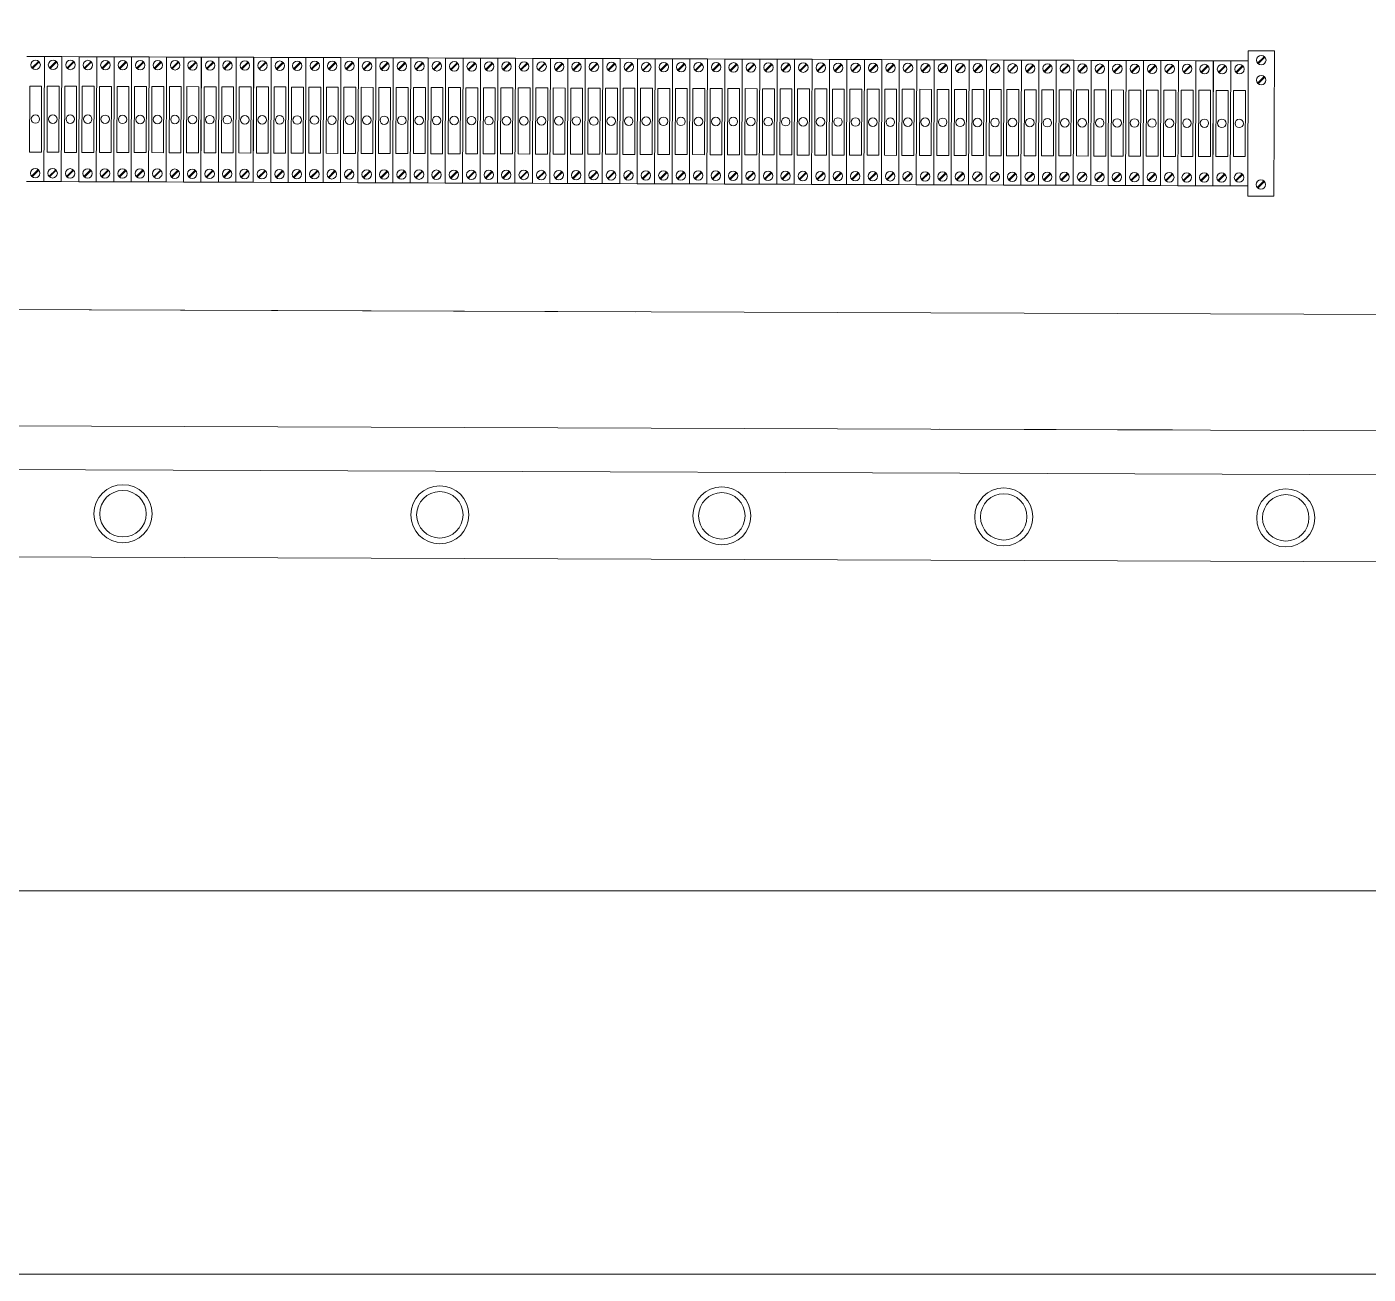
# Model space of a CAD drawing. Header units: millimetres. Extents: x 32721 to 103787, y 57624 to 127312.
# Drawn here: x 33355.2 to 33588.4, y 64730.5 to 64947.4 of the extents above; entities that cross this region are included whole.
import ezdxf

# ---------------------------------------------------------------- set-up
doc = ezdxf.new("R2010")
doc.units = ezdxf.units.MM
doc.header["$LTSCALE"] = 10
doc.linetypes.add('DASHED', pattern=[0.75, 0.5, -0.25])
for name, color, linetype, lineweight in [('1轮廓实线层', 7, 'Continuous', 18), ('2细线层', 4, 'Continuous', 18), ('图框层', 7, 'Continuous', 18)]:
    doc.layers.add(name, color=color, linetype=linetype, lineweight=lineweight)

msp = doc.modelspace()

# ---------------------------------------------------------------- linework, layer by layer
at = {"layer": '1轮廓实线层', "lineweight": 13}
for p, q in [((33567.46, 64917.98), (33567.55, 64943.25)), ((33567.55, 64943.25), (33572.1, 64943.24)), ((33572.1, 64943.24), (33572.01, 64917.97)), ((33355.19, 64942.25), (33358.23, 64942.24)), ((33356.07, 64940.28), (33357.24, 64941.43)), ((33356.17, 64940.17), (33357.34, 64941.33)), ((33358.23, 64942.24), (33358.15, 64920.51)), ((33358.15, 64920.51), (33358.23, 64942.24)), ((33358.23, 64942.24), (33361.26, 64942.23)), ((33359.11, 64940.26), (33360.27, 64941.42)), ((33359.21, 64940.16), (33360.37, 64941.32)), ((33361.26, 64942.23), (33361.18, 64920.5)), ((33361.18, 64920.5), (33361.26, 64942.23)), ((33361.26, 64942.23), (33364.29, 64942.22)), ((33362.14, 64940.25), (33363.3, 64941.41)), ((33362.24, 64940.15), (33363.41, 64941.31)), ((33364.29, 64942.22), (33364.21, 64920.48)), ((33364.22, 64920.48), (33364.29, 64942.22)), ((33364.29, 64942.22), (33367.33, 64942.21)), ((33365.17, 64940.24), (33366.34, 64941.4)), ((33365.27, 64940.14), (33366.44, 64941.3)), ((33367.33, 64942.21), (33367.25, 64920.47)), ((33367.25, 64920.47), (33367.33, 64942.21)), ((33367.33, 64942.21), (33370.36, 64942.2)), ((33368.2, 64940.23), (33369.37, 64941.39)), ((33368.31, 64940.13), (33369.47, 64941.29)), ((33370.36, 64942.2), (33370.28, 64920.46)), ((33370.28, 64920.46), (33370.36, 64942.2)), ((33370.36, 64942.2), (33373.39, 64942.18)), ((33371.24, 64940.22), (33372.4, 64941.38)), ((33371.34, 64940.12), (33372.5, 64941.28)), ((33373.39, 64942.18), (33373.31, 64920.45)), ((33373.31, 64920.45), (33373.39, 64942.18)), ((33373.39, 64942.18), (33376.43, 64942.17)), ((33374.27, 64940.21), (33375.44, 64941.37)), ((33374.37, 64940.11), (33375.54, 64941.26)), ((33376.43, 64942.17), (33376.35, 64920.44)), ((33376.35, 64920.44), (33376.43, 64942.17)), ((33376.43, 64942.17), (33379.46, 64942.16)), ((33377.3, 64940.2), (33378.47, 64941.36)), ((33377.41, 64940.1), (33378.57, 64941.25)), ((33379.46, 64942.16), (33379.38, 64920.43)), ((33379.38, 64920.43), (33379.46, 64942.16)), ((33379.46, 64942.16), (33382.49, 64942.15)), ((33380.34, 64940.19), (33381.5, 64941.34)), ((33380.44, 64940.09), (33381.6, 64941.24)), ((33382.49, 64942.15), (33382.41, 64920.42)), ((33382.41, 64920.42), (33382.49, 64942.15)), ((33382.49, 64942.15), (33385.52, 64942.14)), ((33383.37, 64940.18), (33384.54, 64941.33)), ((33383.47, 64940.07), (33384.64, 64941.23)), ((33385.52, 64942.14), (33385.45, 64920.41)), ((33385.45, 64920.41), (33385.53, 64942.14)), ((33385.53, 64942.14), (33388.56, 64942.13)), ((33386.4, 64940.17), (33387.57, 64941.32)), ((33386.5, 64940.06), (33387.67, 64941.22)), ((33388.56, 64942.13), (33388.48, 64920.4)), ((33388.48, 64920.4), (33388.56, 64942.13)), ((33388.56, 64942.13), (33391.59, 64942.12)), ((33389.44, 64940.15), (33390.6, 64941.31)), ((33389.54, 64940.05), (33390.7, 64941.21)), ((33391.59, 64942.12), (33391.51, 64920.39)), ((33391.51, 64920.39), (33391.59, 64942.12)), ((33391.59, 64942.12), (33394.62, 64942.11)), ((33392.47, 64940.14), (33393.64, 64941.3)), ((33392.57, 64940.04), (33393.74, 64941.2)), ((33394.62, 64942.11), (33394.55, 64920.38)), ((33394.55, 64920.38), (33394.63, 64942.11)), ((33394.63, 64942.11), (33397.66, 64942.1)), ((33395.5, 64940.13), (33396.67, 64941.29)), ((33395.6, 64940.03), (33396.77, 64941.19)), ((33397.66, 64942.1), (33397.58, 64920.36)), ((33397.58, 64920.36), (33397.66, 64942.1)), ((33397.66, 64942.1), (33400.69, 64942.09)), ((33398.54, 64940.12), (33399.7, 64941.28)), ((33398.64, 64940.02), (33399.8, 64941.18)), ((33400.69, 64942.09), (33400.61, 64920.35)), ((33400.61, 64920.35), (33400.69, 64942.09)), ((33400.69, 64942.09), (33403.72, 64942.07)), ((33401.57, 64940.11), (33402.73, 64941.27)), ((33401.67, 64940.01), (33402.84, 64941.17)), ((33403.72, 64942.07), (33403.65, 64920.34)), ((33403.65, 64920.34), (33403.72, 64942.07)), ((33403.72, 64942.07), (33406.76, 64942.06)), ((33404.6, 64940.1), (33405.77, 64941.26)), ((33404.7, 64940), (33405.87, 64941.16)), ((33406.76, 64942.06), (33406.68, 64920.33)), ((33406.68, 64920.33), (33406.76, 64942.06)), ((33406.76, 64942.06), (33409.79, 64942.05)), ((33407.64, 64940.09), (33408.8, 64941.25)), ((33407.74, 64939.99), (33408.9, 64941.14)), ((33409.79, 64942.05), (33409.71, 64920.32)), ((33409.71, 64920.32), (33409.79, 64942.05)), ((33409.79, 64942.05), (33412.82, 64942.04)), ((33410.67, 64940.08), (33411.83, 64941.24)), ((33410.77, 64939.98), (33411.94, 64941.13)), ((33412.82, 64942.04), (33412.74, 64920.31)), ((33412.75, 64920.31), (33412.82, 64942.04)), ((33412.82, 64942.04), (33415.86, 64942.03)), ((33413.7, 64940.07), (33414.87, 64941.22)), ((33413.8, 64939.96), (33414.97, 64941.12)), ((33415.86, 64942.03), (33415.78, 64920.3)), ((33415.78, 64920.3), (33415.86, 64942.03)), ((33415.86, 64942.03), (33418.89, 64942.02)), ((33416.73, 64940.06), (33417.9, 64941.21)), ((33416.84, 64939.95), (33418, 64941.11)), ((33418.89, 64942.02), (33418.81, 64920.29)), ((33418.81, 64920.29), (33418.89, 64942.02)), ((33418.81, 64920.29), (33418.89, 64942.02)), ((33418.89, 64942.02), (33421.92, 64942.01)), ((33419.77, 64940.05), (33420.93, 64941.2)), ((33419.87, 64939.94), (33421.04, 64941.1)), ((33421.92, 64942.01), (33421.84, 64920.28)), ((33421.85, 64920.28), (33421.92, 64942.01)), ((33421.92, 64942.01), (33424.96, 64942)), ((33422.8, 64940.03), (33423.97, 64941.19)), ((33422.9, 64939.93), (33424.07, 64941.09)), ((33424.96, 64942), (33424.88, 64920.27)), ((33424.88, 64920.27), (33424.96, 64942)), ((33424.96, 64942), (33427.99, 64941.99)), ((33425.83, 64940.02), (33427, 64941.18)), ((33425.94, 64939.92), (33427.1, 64941.08)), ((33427.99, 64941.99), (33427.91, 64920.25)), ((33427.91, 64920.25), (33427.99, 64941.99)), ((33427.99, 64941.99), (33431.02, 64941.98)), ((33428.87, 64940.01), (33430.03, 64941.17)), ((33428.97, 64939.91), (33430.13, 64941.07)), ((33431.02, 64941.98), (33430.94, 64920.24)), ((33430.94, 64920.24), (33431.02, 64941.98)), ((33431.02, 64941.98), (33434.06, 64941.97)), ((33431.9, 64940), (33433.07, 64941.16)), ((33432, 64939.9), (33433.17, 64941.06)), ((33434.06, 64941.97), (33433.98, 64920.23)), ((33433.98, 64920.23), (33434.06, 64941.97)), ((33434.06, 64941.97), (33437.09, 64941.95)), ((33434.93, 64939.99), (33436.1, 64941.15)), ((33435.04, 64939.89), (33436.2, 64941.05)), ((33437.09, 64941.95), (33437.01, 64920.22)), ((33437.01, 64920.22), (33437.09, 64941.95)), ((33437.09, 64941.95), (33440.12, 64941.94)), ((33437.97, 64939.98), (33439.13, 64941.14)), ((33438.07, 64939.88), (33439.23, 64941.03)), ((33440.12, 64941.94), (33440.04, 64920.21)), ((33440.04, 64920.21), (33440.12, 64941.94)), ((33440.12, 64941.94), (33443.16, 64941.93)), ((33441, 64939.97), (33442.17, 64941.13)), ((33441.1, 64939.87), (33442.27, 64941.02)), ((33443.16, 64941.93), (33443.08, 64920.2)), ((33443.18, 64941.93), (33446.22, 64941.92)), ((33444.06, 64939.96), (33445.23, 64941.11)), ((33444.16, 64939.86), (33445.33, 64941.01)), ((33446.22, 64941.92), (33446.14, 64920.19)), ((33446.14, 64920.19), (33446.22, 64941.92)), ((33446.22, 64941.92), (33449.25, 64941.91)), ((33447.09, 64939.95), (33448.26, 64941.1)), ((33447.19, 64939.84), (33448.36, 64941)), ((33449.25, 64941.91), (33449.17, 64920.18)), ((33449.17, 64920.18), (33449.25, 64941.91)), ((33449.25, 64941.91), (33452.28, 64941.9)), ((33450.13, 64939.94), (33451.29, 64941.09)), ((33450.23, 64939.83), (33451.39, 64940.99)), ((33452.28, 64941.9), (33452.2, 64920.17)), ((33452.2, 64920.17), (33452.28, 64941.9)), ((33452.28, 64941.9), (33455.31, 64941.89)), ((33453.16, 64939.92), (33454.33, 64941.08)), ((33453.26, 64939.82), (33454.43, 64940.98)), ((33455.31, 64941.89), (33455.24, 64920.16)), ((33455.24, 64920.16), (33455.32, 64941.89)), ((33455.32, 64941.89), (33458.35, 64941.88)), ((33456.19, 64939.91), (33457.36, 64941.07)), ((33456.29, 64939.81), (33457.46, 64940.97)), ((33458.35, 64941.88), (33458.27, 64920.15)), ((33458.27, 64920.15), (33458.35, 64941.88)), ((33458.35, 64941.88), (33461.38, 64941.87)), ((33459.23, 64939.9), (33460.39, 64941.06)), ((33459.33, 64939.8), (33460.49, 64940.96)), ((33461.38, 64941.87), (33461.3, 64920.13)), ((33461.3, 64920.13), (33461.38, 64941.87)), ((33461.38, 64941.87), (33464.41, 64941.86)), ((33462.26, 64939.89), (33463.42, 64941.05)), ((33462.36, 64939.79), (33463.53, 64940.95)), ((33464.41, 64941.86), (33464.34, 64920.12)), ((33464.34, 64920.12), (33464.41, 64941.86)), ((33464.41, 64941.86), (33467.45, 64941.84)), ((33465.29, 64939.88), (33466.46, 64941.04)), ((33465.39, 64939.78), (33466.56, 64940.94)), ((33467.45, 64941.84), (33467.37, 64920.11)), ((33467.37, 64920.11), (33467.45, 64941.84)), ((33467.45, 64941.84), (33470.48, 64941.83)), ((33468.33, 64939.87), (33469.49, 64941.03)), ((33468.43, 64939.77), (33469.59, 64940.93)), ((33470.48, 64941.83), (33470.4, 64920.1)), ((33470.4, 64920.1), (33470.48, 64941.83)), ((33470.48, 64941.83), (33473.51, 64941.82)), ((33471.36, 64939.86), (33472.52, 64941.02)), ((33471.46, 64939.76), (33472.63, 64940.91)), ((33473.51, 64941.82), (33473.43, 64920.09)), ((33473.44, 64920.09), (33473.51, 64941.82)), ((33473.51, 64941.82), (33476.55, 64941.81)), ((33474.39, 64939.85), (33475.56, 64941.01)), ((33474.49, 64939.75), (33475.66, 64940.9)), ((33476.55, 64941.81), (33476.47, 64920.08)), ((33476.47, 64920.08), (33476.55, 64941.81)), ((33476.55, 64941.81), (33479.58, 64941.8)), ((33477.42, 64939.84), (33478.59, 64940.99)), ((33477.53, 64939.73), (33478.69, 64940.89)), ((33479.58, 64941.8), (33479.5, 64920.07)), ((33479.5, 64920.07), (33479.58, 64941.8)), ((33479.58, 64941.8), (33482.61, 64941.79)), ((33480.46, 64939.83), (33481.62, 64940.98)), ((33480.56, 64939.72), (33481.73, 64940.88)), ((33482.61, 64941.79), (33482.53, 64920.06)), ((33482.53, 64920.06), (33482.61, 64941.79)), ((33482.61, 64941.79), (33485.65, 64941.78)), ((33483.49, 64939.82), (33484.66, 64940.97)), ((33483.59, 64939.71), (33484.76, 64940.87)), ((33485.65, 64941.78), (33485.57, 64920.05)), ((33485.57, 64920.05), (33485.65, 64941.78)), ((33485.65, 64941.78), (33488.68, 64941.77)), ((33486.52, 64939.8), (33487.69, 64940.96)), ((33486.63, 64939.7), (33487.79, 64940.86)), ((33488.68, 64941.77), (33488.6, 64920.04)), ((33488.6, 64920.04), (33488.68, 64941.77)), ((33488.68, 64941.77), (33491.71, 64941.76)), ((33489.56, 64939.79), (33490.72, 64940.95)), ((33489.66, 64939.69), (33490.82, 64940.85)), ((33491.71, 64941.76), (33491.63, 64920.02)), ((33491.63, 64920.02), (33491.71, 64941.76)), ((33491.71, 64941.76), (33494.75, 64941.75)), ((33492.59, 64939.78), (33493.76, 64940.94)), ((33492.69, 64939.68), (33493.86, 64940.84)), ((33494.75, 64941.75), (33494.67, 64920.01)), ((33494.67, 64920.01), (33494.75, 64941.75)), ((33494.75, 64941.75), (33497.78, 64941.74)), ((33495.62, 64939.77), (33496.79, 64940.93)), ((33495.73, 64939.67), (33496.89, 64940.83)), ((33497.78, 64941.74), (33497.7, 64920)), ((33497.7, 64920), (33497.78, 64941.74)), ((33497.78, 64941.74), (33500.81, 64941.72)), ((33498.66, 64939.76), (33499.82, 64940.92)), ((33498.76, 64939.66), (33499.92, 64940.82)), ((33500.81, 64941.72), (33500.73, 64919.99)), ((33500.73, 64919.99), (33500.81, 64941.72)), ((33500.81, 64941.72), (33503.84, 64941.71)), ((33501.69, 64939.75), (33502.86, 64940.91)), ((33501.79, 64939.65), (33502.96, 64940.8)), ((33503.84, 64941.71), (33503.77, 64919.98)), ((33503.77, 64919.98), (33503.85, 64941.71)), ((33503.85, 64941.71), (33506.88, 64941.7)), ((33504.72, 64939.74), (33505.89, 64940.9)), ((33504.82, 64939.64), (33505.99, 64940.79)), ((33506.88, 64941.7), (33506.8, 64919.97)), ((33506.8, 64919.97), (33506.88, 64941.7)), ((33506.8, 64919.97), (33506.88, 64941.7)), ((33506.88, 64941.7), (33509.91, 64941.69)), ((33507.76, 64939.73), (33508.92, 64940.88)), ((33507.86, 64939.63), (33509.02, 64940.78)), ((33509.91, 64941.69), (33509.83, 64919.96)), ((33509.83, 64919.96), (33509.91, 64941.69)), ((33509.91, 64941.69), (33512.94, 64941.68)), ((33510.79, 64939.72), (33511.96, 64940.87)), ((33510.89, 64939.61), (33512.06, 64940.77)), ((33512.94, 64941.68), (33512.87, 64919.95)), ((33512.87, 64919.95), (33512.95, 64941.68)), ((33512.95, 64941.68), (33515.98, 64941.67)), ((33513.82, 64939.71), (33514.99, 64940.86)), ((33513.92, 64939.6), (33515.09, 64940.76)), ((33515.98, 64941.67), (33515.9, 64919.94)), ((33515.9, 64919.94), (33515.98, 64941.67)), ((33515.98, 64941.67), (33519.01, 64941.66)), ((33516.86, 64939.69), (33518.02, 64940.85)), ((33516.96, 64939.59), (33518.12, 64940.75)), ((33519.01, 64941.66), (33518.93, 64919.93)), ((33518.93, 64919.93), (33519.01, 64941.66)), ((33519.01, 64941.66), (33522.04, 64941.65)), ((33519.89, 64939.68), (33521.05, 64940.84)), ((33519.99, 64939.58), (33521.16, 64940.74)), ((33522.04, 64941.65), (33521.97, 64919.92)), ((33521.97, 64919.92), (33522.04, 64941.65)), ((33522.04, 64941.65), (33525.08, 64941.64)), ((33522.92, 64939.67), (33524.09, 64940.83)), ((33523.02, 64939.57), (33524.19, 64940.73)), ((33525.08, 64941.64), (33525, 64919.9)), ((33525, 64919.9), (33525.08, 64941.64)), ((33525.08, 64941.64), (33528.11, 64941.63)), ((33525.96, 64939.66), (33527.12, 64940.82)), ((33526.06, 64939.56), (33527.22, 64940.72)), ((33528.11, 64941.63), (33528.03, 64919.89)), ((33528.03, 64919.89), (33528.11, 64941.63)), ((33528.11, 64941.63), (33531.14, 64941.61)), ((33528.99, 64939.65), (33530.15, 64940.81)), ((33529.09, 64939.55), (33530.26, 64940.71)), ((33531.14, 64941.61), (33531.06, 64919.88)), ((33531.07, 64919.88), (33531.14, 64941.61)), ((33531.14, 64941.61), (33534.18, 64941.6)), ((33532.02, 64939.64), (33533.19, 64940.8)), ((33532.12, 64939.54), (33533.29, 64940.7)), ((33534.18, 64941.6), (33534.1, 64919.87)), ((33534.1, 64919.87), (33534.18, 64941.6)), ((33534.18, 64941.6), (33537.21, 64941.59)), ((33535.05, 64939.63), (33536.22, 64940.79)), ((33535.16, 64939.53), (33536.32, 64940.68)), ((33537.21, 64941.59), (33537.13, 64919.86)), ((33537.13, 64919.86), (33537.21, 64941.59)), ((33537.21, 64941.59), (33540.24, 64941.58)), ((33538.09, 64939.62), (33539.25, 64940.78)), ((33538.19, 64939.52), (33539.36, 64940.67)), ((33540.24, 64941.58), (33540.16, 64919.85)), ((33540.17, 64919.85), (33540.24, 64941.58)), ((33540.24, 64941.58), (33543.28, 64941.57)), ((33541.12, 64939.61), (33542.29, 64940.76)), ((33541.22, 64939.5), (33542.39, 64940.66)), ((33543.28, 64941.57), (33543.2, 64919.84)), ((33543.2, 64919.84), (33543.28, 64941.57)), ((33543.28, 64941.57), (33546.31, 64941.56)), ((33544.15, 64939.6), (33545.32, 64940.75)), ((33544.26, 64939.49), (33545.42, 64940.65)), ((33546.31, 64941.56), (33546.23, 64919.83)), ((33546.23, 64919.83), (33546.31, 64941.56)), ((33546.31, 64941.56), (33549.34, 64941.55)), ((33547.19, 64939.59), (33548.35, 64940.74)), ((33547.29, 64939.48), (33548.45, 64940.64)), ((33549.34, 64941.55), (33549.26, 64919.82)), ((33549.26, 64919.82), (33549.34, 64941.55)), ((33549.34, 64941.55), (33552.38, 64941.54)), ((33550.22, 64939.57), (33551.39, 64940.73)), ((33550.32, 64939.47), (33551.49, 64940.63)), ((33552.38, 64941.54), (33552.3, 64919.81)), ((33552.3, 64919.81), (33552.38, 64941.54)), ((33552.38, 64941.54), (33555.41, 64941.53)), ((33553.25, 64939.56), (33554.42, 64940.72)), ((33553.36, 64939.46), (33554.52, 64940.62)), ((33555.41, 64941.53), (33555.33, 64919.79)), ((33555.33, 64919.79), (33555.41, 64941.53)), ((33555.41, 64941.53), (33558.44, 64941.52)), ((33556.29, 64939.55), (33557.45, 64940.71)), ((33556.39, 64939.45), (33557.55, 64940.61)), ((33558.44, 64941.52), (33558.36, 64919.78)), ((33558.36, 64919.78), (33558.44, 64941.52)), ((33558.44, 64941.52), (33561.47, 64941.51)), ((33559.32, 64939.54), (33560.49, 64940.7)), ((33559.42, 64939.44), (33560.59, 64940.6)), ((33561.47, 64941.51), (33561.4, 64919.77)), ((33561.4, 64919.77), (33561.48, 64941.51)), ((33561.48, 64941.51), (33564.51, 64941.49)), ((33562.35, 64939.53), (33563.52, 64940.69)), ((33562.45, 64939.43), (33563.62, 64940.59)), ((33564.51, 64941.49), (33564.43, 64919.76)), ((33564.43, 64919.76), (33564.51, 64941.49)), ((33564.51, 64941.49), (33567.54, 64941.48)), ((33565.39, 64939.52), (33566.55, 64940.68)), ((33565.49, 64939.42), (33566.65, 64940.57)), ((33567.54, 64941.48), (33567.46, 64919.75)), ((33567.46, 64919.75), (33567.54, 64941.48)), ((33569.18, 64941.09), (33570.35, 64942.25)), ((33569.28, 64940.99), (33570.45, 64942.14)), ((33569.17, 64937.62), (33570.34, 64938.77)), ((33569.27, 64937.51), (33570.44, 64938.67)), ((33356, 64921.43), (33357.17, 64922.58)), ((33356.11, 64921.32), (33357.27, 64922.48)), ((33359.04, 64921.42), (33360.2, 64922.57)), ((33359.14, 64921.31), (33360.3, 64922.47)), ((33362.07, 64921.4), (33363.24, 64922.56)), ((33362.17, 64921.3), (33363.34, 64922.46)), ((33365.1, 64921.39), (33366.27, 64922.55)), ((33365.2, 64921.29), (33366.37, 64922.45)), ((33368.14, 64921.38), (33369.3, 64922.54)), ((33368.24, 64921.28), (33369.4, 64922.44)), ((33371.17, 64921.37), (33372.34, 64922.53)), ((33371.27, 64921.27), (33372.44, 64922.43)), ((33374.2, 64921.36), (33375.37, 64922.52)), ((33374.3, 64921.26), (33375.47, 64922.42)), ((33377.24, 64921.35), (33378.4, 64922.51)), ((33377.34, 64921.25), (33378.5, 64922.4)), ((33380.27, 64921.34), (33381.43, 64922.5)), ((33380.37, 64921.24), (33381.54, 64922.39)), ((33383.3, 64921.33), (33384.47, 64922.48)), ((33383.4, 64921.23), (33384.57, 64922.38)), ((33386.34, 64921.32), (33387.5, 64922.47)), ((33386.44, 64921.21), (33387.6, 64922.37)), ((33389.37, 64921.31), (33390.53, 64922.46)), ((33389.47, 64921.2), (33390.64, 64922.36)), ((33392.4, 64921.29), (33393.57, 64922.45)), ((33392.5, 64921.19), (33393.67, 64922.35)), ((33395.43, 64921.28), (33396.6, 64922.44)), ((33395.54, 64921.18), (33396.7, 64922.34)), ((33398.47, 64921.27), (33399.63, 64922.43)), ((33398.57, 64921.17), (33399.73, 64922.33)), ((33401.5, 64921.26), (33402.67, 64922.42)), ((33401.6, 64921.16), (33402.77, 64922.32)), ((33404.53, 64921.25), (33405.7, 64922.41)), ((33404.64, 64921.15), (33405.8, 64922.31)), ((33407.57, 64921.24), (33408.73, 64922.4)), ((33407.67, 64921.14), (33408.83, 64922.29)), ((33410.6, 64921.23), (33411.77, 64922.39)), ((33410.7, 64921.13), (33411.87, 64922.28)), ((33413.63, 64921.22), (33414.8, 64922.38)), ((33413.73, 64921.12), (33414.9, 64922.27)), ((33416.67, 64921.21), (33417.83, 64922.36)), ((33416.77, 64921.1), (33417.93, 64922.26)), ((33419.7, 64921.2), (33420.87, 64922.35)), ((33419.8, 64921.09), (33420.97, 64922.25)), ((33422.73, 64921.19), (33423.9, 64922.34)), ((33422.83, 64921.08), (33424, 64922.24)), ((33425.77, 64921.17), (33426.93, 64922.33)), ((33425.87, 64921.07), (33427.03, 64922.23)), ((33428.8, 64921.16), (33429.97, 64922.32)), ((33428.9, 64921.06), (33430.07, 64922.22)), ((33431.83, 64921.15), (33433, 64922.31)), ((33431.93, 64921.05), (33433.1, 64922.21)), ((33434.87, 64921.14), (33436.03, 64922.3)), ((33434.97, 64921.04), (33436.13, 64922.2)), ((33437.9, 64921.13), (33439.06, 64922.29)), ((33438, 64921.03), (33439.17, 64922.19)), ((33440.93, 64921.12), (33442.1, 64922.28)), ((33441.03, 64921.02), (33442.2, 64922.17)), ((33443.99, 64921.11), (33445.16, 64922.27)), ((33444.09, 64921.01), (33445.26, 64922.16)), ((33447.03, 64921.1), (33448.19, 64922.25)), ((33447.13, 64921), (33448.29, 64922.15)), ((33450.06, 64921.09), (33451.22, 64922.24)), ((33450.16, 64920.98), (33451.33, 64922.14)), ((33453.09, 64921.08), (33454.26, 64922.23)), ((33453.19, 64920.97), (33454.36, 64922.13)), ((33456.12, 64921.06), (33457.29, 64922.22)), ((33456.23, 64920.96), (33457.39, 64922.12)), ((33459.16, 64921.05), (33460.32, 64922.21)), ((33459.26, 64920.95), (33460.43, 64922.11)), ((33462.19, 64921.04), (33463.36, 64922.2)), ((33462.29, 64920.94), (33463.46, 64922.1)), ((33465.22, 64921.03), (33466.39, 64922.19)), ((33465.33, 64920.93), (33466.49, 64922.09)), ((33468.26, 64921.02), (33469.42, 64922.18)), ((33468.36, 64920.92), (33469.52, 64922.08)), ((33471.29, 64921.01), (33472.46, 64922.17)), ((33471.39, 64920.91), (33472.56, 64922.06)), ((33474.32, 64921), (33475.49, 64922.16)), ((33474.43, 64920.9), (33475.59, 64922.05)), ((33477.36, 64920.99), (33478.52, 64922.15)), ((33477.46, 64920.89), (33478.62, 64922.04)), ((33480.39, 64920.98), (33481.56, 64922.13)), ((33480.49, 64920.87), (33481.66, 64922.03)), ((33483.42, 64920.97), (33484.59, 64922.12)), ((33483.52, 64920.86), (33484.69, 64922.02)), ((33486.46, 64920.96), (33487.62, 64922.11)), ((33486.56, 64920.85), (33487.72, 64922.01)), ((33489.49, 64920.94), (33490.65, 64922.1)), ((33489.59, 64920.84), (33490.76, 64922)), ((33492.52, 64920.93), (33493.69, 64922.09)), ((33492.62, 64920.83), (33493.79, 64921.99)), ((33495.56, 64920.92), (33496.72, 64922.08)), ((33495.66, 64920.82), (33496.82, 64921.98)), ((33498.59, 64920.91), (33499.75, 64922.07)), ((33498.69, 64920.81), (33499.86, 64921.97)), ((33501.62, 64920.9), (33502.79, 64922.06)), ((33501.72, 64920.8), (33502.89, 64921.96)), ((33504.65, 64920.89), (33505.82, 64922.05)), ((33504.76, 64920.79), (33505.92, 64921.94)), ((33507.69, 64920.88), (33508.85, 64922.04)), ((33507.79, 64920.78), (33508.96, 64921.93)), ((33510.72, 64920.87), (33511.89, 64922.02)), ((33510.82, 64920.77), (33511.99, 64921.92)), ((33513.75, 64920.86), (33514.92, 64922.01)), ((33513.86, 64920.75), (33515.02, 64921.91)), ((33516.79, 64920.85), (33517.95, 64922)), ((33516.89, 64920.74), (33518.06, 64921.9)), ((33519.82, 64920.83), (33520.99, 64921.99)), ((33519.92, 64920.73), (33521.09, 64921.89)), ((33522.85, 64920.82), (33524.02, 64921.98)), ((33522.96, 64920.72), (33524.12, 64921.88)), ((33525.89, 64920.81), (33527.05, 64921.97)), ((33525.99, 64920.71), (33527.15, 64921.87)), ((33528.92, 64920.8), (33530.09, 64921.96)), ((33529.02, 64920.7), (33530.19, 64921.86)), ((33531.95, 64920.79), (33533.12, 64921.95)), ((33534.99, 64920.78), (33536.15, 64921.94)), ((33538.02, 64920.77), (33539.19, 64921.93)), ((33541.05, 64920.76), (33542.22, 64921.92)), ((33544.09, 64920.75), (33545.25, 64921.9)), ((33547.12, 64920.74), (33548.29, 64921.89)), ((33550.15, 64920.73), (33551.32, 64921.88)), ((33553.19, 64920.71), (33554.35, 64921.87)), ((33556.22, 64920.7), (33557.38, 64921.86)), ((33559.25, 64920.69), (33560.42, 64921.85)), ((33358.15, 64920.51), (33355.12, 64920.52)), ((33361.18, 64920.5), (33358.15, 64920.51)), ((33364.21, 64920.48), (33361.18, 64920.5)), ((33367.25, 64920.47), (33364.22, 64920.48)), ((33370.28, 64920.46), (33367.25, 64920.47)), ((33373.31, 64920.45), (33370.28, 64920.46)), ((33376.35, 64920.44), (33373.31, 64920.45)), ((33379.38, 64920.43), (33376.35, 64920.44)), ((33382.41, 64920.42), (33379.38, 64920.43)), ((33385.45, 64920.41), (33382.41, 64920.42)), ((33388.48, 64920.4), (33385.45, 64920.41)), ((33391.51, 64920.39), (33388.48, 64920.4)), ((33394.55, 64920.38), (33391.51, 64920.39)), ((33397.58, 64920.36), (33394.55, 64920.38)), ((33400.61, 64920.35), (33397.58, 64920.36)), ((33403.65, 64920.34), (33400.61, 64920.35)), ((33406.68, 64920.33), (33403.65, 64920.34)), ((33409.71, 64920.32), (33406.68, 64920.33)), ((33412.74, 64920.31), (33409.71, 64920.32)), ((33415.78, 64920.3), (33412.75, 64920.31)), ((33418.81, 64920.29), (33415.78, 64920.3)), ((33421.84, 64920.28), (33418.81, 64920.29)), ((33424.88, 64920.27), (33421.85, 64920.28)), ((33427.91, 64920.25), (33424.88, 64920.27)), ((33430.94, 64920.24), (33427.91, 64920.25)), ((33433.98, 64920.23), (33430.94, 64920.24)), ((33437.01, 64920.22), (33433.98, 64920.23)), ((33440.04, 64920.21), (33437.01, 64920.22)), ((33443.08, 64920.2), (33440.04, 64920.21)), ((33446.14, 64920.19), (33443.1, 64920.2)), ((33449.17, 64920.18), (33446.14, 64920.19)), ((33452.2, 64920.17), (33449.17, 64920.18)), ((33455.24, 64920.16), (33452.2, 64920.17)), ((33458.27, 64920.15), (33455.24, 64920.16)), ((33461.3, 64920.13), (33458.27, 64920.15)), ((33464.34, 64920.12), (33461.3, 64920.13)), ((33467.37, 64920.11), (33464.34, 64920.12)), ((33470.4, 64920.1), (33467.37, 64920.11)), ((33473.43, 64920.09), (33470.4, 64920.1)), ((33476.47, 64920.08), (33473.44, 64920.09)), ((33479.5, 64920.07), (33476.47, 64920.08)), ((33482.53, 64920.06), (33479.5, 64920.07)), ((33485.57, 64920.05), (33482.53, 64920.06)), ((33488.6, 64920.04), (33485.57, 64920.05)), ((33491.63, 64920.02), (33488.6, 64920.04)), ((33494.67, 64920.01), (33491.63, 64920.02)), ((33497.7, 64920), (33494.67, 64920.01)), ((33500.73, 64919.99), (33497.7, 64920)), ((33503.77, 64919.98), (33500.73, 64919.99)), ((33506.8, 64919.97), (33503.77, 64919.98)), ((33509.83, 64919.96), (33506.8, 64919.97)), ((33512.87, 64919.95), (33509.83, 64919.96)), ((33515.9, 64919.94), (33512.87, 64919.95)), ((33518.93, 64919.93), (33515.9, 64919.94)), ((33521.97, 64919.92), (33518.93, 64919.93)), ((33525, 64919.9), (33521.97, 64919.92)), ((33528.03, 64919.89), (33525, 64919.9)), ((33531.06, 64919.88), (33528.03, 64919.89)), ((33534.1, 64919.87), (33531.07, 64919.88)), ((33532.06, 64920.69), (33533.22, 64921.85)), ((33537.13, 64919.86), (33534.1, 64919.87)), ((33535.09, 64920.68), (33536.25, 64921.83)), ((33540.16, 64919.85), (33537.13, 64919.86)), ((33538.12, 64920.67), (33539.29, 64921.82)), ((33543.2, 64919.84), (33540.17, 64919.85)), ((33541.15, 64920.66), (33542.32, 64921.81)), ((33546.23, 64919.83), (33543.2, 64919.84)), ((33544.19, 64920.64), (33545.35, 64921.8)), ((33549.26, 64919.82), (33546.23, 64919.83)), ((33547.22, 64920.63), (33548.39, 64921.79)), ((33552.3, 64919.81), (33549.26, 64919.82)), ((33550.25, 64920.62), (33551.42, 64921.78)), ((33555.33, 64919.79), (33552.3, 64919.81)), ((33553.29, 64920.61), (33554.45, 64921.77)), ((33558.36, 64919.78), (33555.33, 64919.79)), ((33556.32, 64920.6), (33557.49, 64921.76)), ((33561.4, 64919.77), (33558.36, 64919.78)), ((33559.35, 64920.59), (33560.52, 64921.75)), ((33564.43, 64919.76), (33561.4, 64919.77)), ((33562.28, 64920.68), (33563.45, 64921.84)), ((33562.39, 64920.58), (33563.55, 64921.74)), ((33567.46, 64919.75), (33564.43, 64919.76)), ((33565.32, 64920.67), (33566.48, 64921.83)), ((33565.42, 64920.57), (33566.59, 64921.73)), ((33569.1, 64919.45), (33570.27, 64920.61)), ((33569.21, 64919.35), (33570.37, 64920.5)), ((33572.01, 64917.97), (33567.46, 64917.98))]:
    msp.add_line(p, q, dxfattribs=at)
at = {"layer": '1轮廓实线层'}
for p, q in [((33461.09, 64897.86), (33085.35, 64899.22)), ((33663.25, 64897.13), (33085.35, 64899.22)), ((33683.39, 64876.84), (33065.06, 64879.07)), ((33513.93, 64877.45), (33554.36, 64877.31)), ((33039.62, 64871.53), (33708.78, 64869.11)), ((33025.17, 64856.42), (33724.65, 64853.89))]:
    msp.add_line(p, q, dxfattribs=at)
at = {"layer": '1轮廓实线层', "linetype": 'DASHED'}
msp.add_lwpolyline([(32887.35, 65663.32), (33823.3, 65663.32), (33823.3, 64797.17), (32887.35, 64797.17)], close=True, dxfattribs=at)
at = {"layer": '1轮廓实线层', "lineweight": 13}
for points in [[(33355.7, 64937.11), (33357.76, 64937.1), (33357.72, 64925.6), (33355.66, 64925.61)], [(33358.73, 64937.1), (33360.79, 64937.09), (33360.75, 64925.59), (33358.69, 64925.6)], [(33361.77, 64937.09), (33363.83, 64937.08), (33363.79, 64925.58), (33361.72, 64925.58)], [(33364.8, 64937.08), (33366.86, 64937.07), (33366.82, 64925.57), (33364.76, 64925.57)], [(33367.83, 64937.06), (33369.89, 64937.06), (33369.85, 64925.56), (33367.79, 64925.56)], [(33370.86, 64937.05), (33372.93, 64937.05), (33372.89, 64925.54), (33370.82, 64925.55)], [(33373.9, 64937.04), (33375.96, 64937.04), (33375.92, 64925.53), (33373.86, 64925.54)], [(33376.93, 64937.03), (33378.99, 64937.02), (33378.95, 64925.52), (33376.89, 64925.53)], [(33379.96, 64937.02), (33382.03, 64937.01), (33381.98, 64925.51), (33379.92, 64925.52)], [(33383, 64937.01), (33385.06, 64937), (33385.02, 64925.5), (33382.96, 64925.51)], [(33386.03, 64937), (33388.09, 64936.99), (33388.05, 64925.49), (33385.99, 64925.5)], [(33389.06, 64936.99), (33391.13, 64936.98), (33391.08, 64925.48), (33389.02, 64925.49)], [(33392.1, 64936.98), (33394.16, 64936.97), (33394.12, 64925.47), (33392.05, 64925.48)], [(33395.13, 64936.97), (33397.19, 64936.96), (33397.15, 64925.46), (33395.09, 64925.46)], [(33398.16, 64936.96), (33400.22, 64936.95), (33400.18, 64925.45), (33398.12, 64925.45)], [(33401.2, 64936.94), (33403.26, 64936.94), (33403.22, 64925.43), (33401.15, 64925.44)], [(33404.23, 64936.93), (33406.29, 64936.93), (33406.25, 64925.42), (33404.19, 64925.43)], [(33407.26, 64936.92), (33409.32, 64936.91), (33409.28, 64925.41), (33407.22, 64925.42)], [(33410.3, 64936.91), (33412.36, 64936.9), (33412.32, 64925.4), (33410.25, 64925.41)], [(33413.33, 64936.9), (33415.39, 64936.89), (33415.35, 64925.39), (33413.29, 64925.4)], [(33416.36, 64936.89), (33418.42, 64936.88), (33418.38, 64925.38), (33416.32, 64925.39)], [(33419.4, 64936.88), (33421.46, 64936.87), (33421.42, 64925.37), (33419.35, 64925.38)], [(33422.43, 64936.87), (33424.49, 64936.86), (33424.45, 64925.36), (33422.39, 64925.37)], [(33425.46, 64936.86), (33427.52, 64936.85), (33427.48, 64925.35), (33425.42, 64925.35)], [(33428.49, 64936.85), (33430.56, 64936.84), (33430.52, 64925.34), (33428.45, 64925.34)], [(33431.53, 64936.83), (33433.59, 64936.83), (33433.55, 64925.33), (33431.49, 64925.33)], [(33434.56, 64936.82), (33436.62, 64936.82), (33436.58, 64925.31), (33434.52, 64925.32)], [(33437.59, 64936.81), (33439.66, 64936.81), (33439.61, 64925.3), (33437.55, 64925.31)], [(33440.63, 64936.8), (33442.69, 64936.79), (33442.65, 64925.29), (33440.59, 64925.3)], [(33443.69, 64936.79), (33445.75, 64936.78), (33445.71, 64925.28), (33443.65, 64925.29)], [(33446.72, 64936.78), (33448.78, 64936.77), (33448.74, 64925.27), (33446.68, 64925.28)], [(33449.75, 64936.77), (33451.82, 64936.76), (33451.77, 64925.26), (33449.71, 64925.27)], [(33452.79, 64936.76), (33454.85, 64936.75), (33454.81, 64925.25), (33452.75, 64925.26)], [(33455.82, 64936.75), (33457.88, 64936.74), (33457.84, 64925.24), (33455.78, 64925.25)], [(33458.85, 64936.74), (33460.92, 64936.73), (33460.87, 64925.23), (33458.81, 64925.23)], [(33461.89, 64936.72), (33463.95, 64936.72), (33463.91, 64925.22), (33461.84, 64925.22)], [(33464.92, 64936.71), (33466.98, 64936.71), (33466.94, 64925.2), (33464.88, 64925.21)], [(33467.95, 64936.7), (33470.01, 64936.7), (33469.97, 64925.19), (33467.91, 64925.2)], [(33470.99, 64936.69), (33473.05, 64936.68), (33473.01, 64925.18), (33470.94, 64925.19)], [(33474.02, 64936.68), (33476.08, 64936.67), (33476.04, 64925.17), (33473.98, 64925.18)], [(33477.05, 64936.67), (33479.11, 64936.66), (33479.07, 64925.16), (33477.01, 64925.17)], [(33480.08, 64936.66), (33482.15, 64936.65), (33482.11, 64925.15), (33480.04, 64925.16)], [(33483.12, 64936.65), (33485.18, 64936.64), (33485.14, 64925.14), (33483.08, 64925.15)], [(33486.15, 64936.64), (33488.21, 64936.63), (33488.17, 64925.13), (33486.11, 64925.14)], [(33489.18, 64936.63), (33491.25, 64936.62), (33491.2, 64925.12), (33489.14, 64925.12)], [(33492.22, 64936.62), (33494.28, 64936.61), (33494.24, 64925.11), (33492.18, 64925.11)], [(33495.25, 64936.6), (33497.31, 64936.6), (33497.27, 64925.1), (33495.21, 64925.1)], [(33498.28, 64936.59), (33500.35, 64936.59), (33500.3, 64925.08), (33498.24, 64925.09)], [(33501.32, 64936.58), (33503.38, 64936.58), (33503.34, 64925.07), (33501.28, 64925.08)], [(33504.35, 64936.57), (33506.41, 64936.56), (33506.37, 64925.06), (33504.31, 64925.07)], [(33507.38, 64936.56), (33509.45, 64936.55), (33509.4, 64925.05), (33507.34, 64925.06)], [(33510.42, 64936.55), (33512.48, 64936.54), (33512.44, 64925.04), (33510.38, 64925.05)], [(33513.45, 64936.54), (33515.51, 64936.53), (33515.47, 64925.03), (33513.41, 64925.04)], [(33516.48, 64936.53), (33518.55, 64936.52), (33518.5, 64925.02), (33516.44, 64925.03)], [(33519.52, 64936.52), (33521.58, 64936.51), (33521.54, 64925.01), (33519.47, 64925.02)], [(33522.55, 64936.51), (33524.61, 64936.5), (33524.57, 64925), (33522.51, 64925)], [(33525.58, 64936.5), (33527.64, 64936.49), (33527.6, 64924.99), (33525.54, 64924.99)], [(33528.62, 64936.48), (33530.68, 64936.48), (33530.64, 64924.97), (33528.57, 64924.98)], [(33531.65, 64936.47), (33533.71, 64936.47), (33533.67, 64924.96), (33531.61, 64924.97)], [(33534.68, 64936.46), (33536.74, 64936.45), (33536.7, 64924.95), (33534.64, 64924.96)], [(33537.71, 64936.45), (33539.78, 64936.44), (33539.74, 64924.94), (33537.67, 64924.95)], [(33540.75, 64936.44), (33542.81, 64936.43), (33542.77, 64924.93), (33540.71, 64924.94)], [(33543.78, 64936.43), (33545.84, 64936.42), (33545.8, 64924.92), (33543.74, 64924.93)], [(33546.81, 64936.42), (33548.88, 64936.41), (33548.83, 64924.91), (33546.77, 64924.92)], [(33549.85, 64936.41), (33551.91, 64936.4), (33551.87, 64924.9), (33549.81, 64924.91)], [(33552.88, 64936.4), (33554.94, 64936.39), (33554.9, 64924.89), (33552.84, 64924.89)], [(33555.91, 64936.39), (33557.98, 64936.38), (33557.93, 64924.88), (33555.87, 64924.88)], [(33558.95, 64936.37), (33561.01, 64936.37), (33560.97, 64924.87), (33558.91, 64924.87)], [(33561.98, 64936.36), (33564.04, 64936.36), (33564, 64924.85), (33561.94, 64924.86)], [(33565.01, 64936.35), (33567.08, 64936.35), (33567.03, 64924.84), (33564.97, 64924.85)]]:
    msp.add_lwpolyline(points, close=True, dxfattribs=at)
for centre, radius in [((33356.71, 64940.8), 0.821), ((33359.74, 64940.79), 0.821), ((33362.77, 64940.78), 0.821), ((33365.8, 64940.77), 0.821), ((33368.84, 64940.76), 0.821), ((33371.87, 64940.75), 0.821), ((33374.9, 64940.74), 0.821), ((33377.94, 64940.73), 0.821), ((33380.97, 64940.72), 0.821), ((33384, 64940.7), 0.821), ((33387.04, 64940.69), 0.821), ((33390.07, 64940.68), 0.821), ((33393.1, 64940.67), 0.821), ((33396.14, 64940.66), 0.821), ((33399.17, 64940.65), 0.821), ((33402.2, 64940.64), 0.821), ((33405.24, 64940.63), 0.821), ((33408.27, 64940.62), 0.821), ((33411.3, 64940.61), 0.821), ((33414.33, 64940.59), 0.821), ((33417.37, 64940.58), 0.821), ((33420.4, 64940.57), 0.821), ((33423.43, 64940.56), 0.821), ((33426.47, 64940.55), 0.821), ((33429.5, 64940.54), 0.821), ((33432.53, 64940.53), 0.821), ((33435.57, 64940.52), 0.821), ((33438.6, 64940.51), 0.821), ((33441.63, 64940.5), 0.821), ((33444.69, 64940.49), 0.821), ((33447.73, 64940.47), 0.821), ((33450.76, 64940.46), 0.821), ((33453.79, 64940.45), 0.821), ((33456.83, 64940.44), 0.821), ((33459.86, 64940.43), 0.821), ((33462.89, 64940.42), 0.821), ((33465.93, 64940.41), 0.821), ((33468.96, 64940.4), 0.821), ((33471.99, 64940.39), 0.821), ((33475.03, 64940.38), 0.821), ((33478.06, 64940.36), 0.821), ((33481.09, 64940.35), 0.821), ((33484.12, 64940.34), 0.821), ((33487.16, 64940.33), 0.821), ((33490.19, 64940.32), 0.821), ((33493.22, 64940.31), 0.821), ((33496.26, 64940.3), 0.821), ((33499.29, 64940.29), 0.821), ((33502.32, 64940.28), 0.821), ((33505.36, 64940.27), 0.821), ((33508.39, 64940.26), 0.821), ((33511.42, 64940.24), 0.821), ((33514.46, 64940.23), 0.821), ((33517.49, 64940.22), 0.821), ((33520.52, 64940.21), 0.821), ((33523.56, 64940.2), 0.821), ((33526.59, 64940.19), 0.821), ((33529.62, 64940.18), 0.821), ((33532.66, 64940.17), 0.821), ((33535.69, 64940.16), 0.821), ((33538.72, 64940.15), 0.821), ((33541.75, 64940.13), 0.821), ((33544.79, 64940.12), 0.821), ((33547.82, 64940.11), 0.821), ((33550.85, 64940.1), 0.821), ((33553.89, 64940.09), 0.821), ((33556.92, 64940.08), 0.821), ((33559.95, 64940.07), 0.821), ((33562.99, 64940.06), 0.821), ((33566.02, 64940.05), 0.821), ((33569.82, 64941.62), 0.821), ((33569.8, 64938.14), 0.821), ((33356.67, 64931.38), 0.742), ((33359.7, 64931.37), 0.742), ((33362.74, 64931.36), 0.742), ((33365.77, 64931.35), 0.742), ((33368.8, 64931.33), 0.742), ((33371.84, 64931.32), 0.742), ((33374.87, 64931.31), 0.742), ((33377.9, 64931.3), 0.742), ((33380.94, 64931.29), 0.742), ((33383.97, 64931.28), 0.742), ((33387, 64931.27), 0.742), ((33390.04, 64931.26), 0.742), ((33393.07, 64931.25), 0.742), ((33396.1, 64931.24), 0.742), ((33399.14, 64931.23), 0.742), ((33402.17, 64931.21), 0.742), ((33405.2, 64931.2), 0.742), ((33408.23, 64931.19), 0.742), ((33411.27, 64931.18), 0.742), ((33414.3, 64931.17), 0.742), ((33417.33, 64931.16), 0.742), ((33420.37, 64931.15), 0.742), ((33423.4, 64931.14), 0.742), ((33426.43, 64931.13), 0.742), ((33429.47, 64931.12), 0.742), ((33432.5, 64931.1), 0.742), ((33435.53, 64931.09), 0.742), ((33438.57, 64931.08), 0.742), ((33441.6, 64931.07), 0.742), ((33444.66, 64931.06), 0.742), ((33447.69, 64931.05), 0.742), ((33450.73, 64931.04), 0.742), ((33453.76, 64931.03), 0.742), ((33456.79, 64931.02), 0.742), ((33459.83, 64931.01), 0.742), ((33462.86, 64931), 0.742), ((33465.89, 64930.98), 0.742), ((33468.92, 64930.97), 0.742), ((33471.96, 64930.96), 0.742), ((33474.99, 64930.95), 0.742), ((33478.02, 64930.94), 0.742), ((33481.06, 64930.93), 0.742), ((33484.09, 64930.92), 0.742), ((33487.12, 64930.91), 0.742), ((33490.16, 64930.9), 0.742), ((33493.19, 64930.89), 0.742), ((33496.22, 64930.87), 0.742), ((33499.26, 64930.86), 0.742), ((33502.29, 64930.85), 0.742), ((33505.32, 64930.84), 0.742), ((33508.36, 64930.83), 0.742), ((33511.39, 64930.82), 0.742), ((33514.42, 64930.81), 0.742), ((33517.46, 64930.8), 0.742), ((33520.49, 64930.79), 0.742), ((33523.52, 64930.78), 0.742), ((33526.55, 64930.77), 0.742), ((33529.59, 64930.75), 0.742), ((33532.62, 64930.74), 0.742), ((33535.65, 64930.73), 0.742), ((33538.69, 64930.72), 0.742), ((33541.72, 64930.71), 0.742), ((33544.75, 64930.7), 0.742), ((33547.79, 64930.69), 0.742), ((33550.82, 64930.68), 0.742), ((33553.85, 64930.67), 0.742), ((33556.89, 64930.66), 0.742), ((33559.92, 64930.64), 0.742), ((33562.95, 64930.63), 0.742), ((33565.99, 64930.62), 0.742), ((33356.64, 64921.95), 0.821), ((33359.67, 64921.94), 0.821), ((33362.7, 64921.93), 0.821), ((33365.74, 64921.92), 0.821), ((33368.77, 64921.91), 0.821), ((33371.8, 64921.9), 0.821), ((33374.84, 64921.89), 0.821), ((33377.87, 64921.88), 0.821), ((33380.9, 64921.87), 0.821), ((33383.94, 64921.86), 0.821), ((33386.97, 64921.84), 0.821), ((33390, 64921.83), 0.821), ((33393.03, 64921.82), 0.821), ((33396.07, 64921.81), 0.821), ((33399.1, 64921.8), 0.821), ((33402.13, 64921.79), 0.821), ((33405.17, 64921.78), 0.821), ((33408.2, 64921.77), 0.821), ((33411.23, 64921.76), 0.821), ((33414.27, 64921.75), 0.821), ((33417.3, 64921.73), 0.821), ((33420.33, 64921.72), 0.821), ((33423.37, 64921.71), 0.821), ((33426.4, 64921.7), 0.821), ((33429.43, 64921.69), 0.821), ((33432.47, 64921.68), 0.821), ((33435.5, 64921.67), 0.821), ((33438.53, 64921.66), 0.821), ((33441.57, 64921.65), 0.821), ((33444.63, 64921.64), 0.821), ((33447.66, 64921.63), 0.821), ((33450.69, 64921.61), 0.821), ((33453.73, 64921.6), 0.821), ((33456.76, 64921.59), 0.821), ((33459.79, 64921.58), 0.821), ((33462.82, 64921.57), 0.821), ((33465.86, 64921.56), 0.821), ((33468.89, 64921.55), 0.821), ((33471.92, 64921.54), 0.821), ((33474.96, 64921.53), 0.821), ((33477.99, 64921.52), 0.821), ((33481.02, 64921.5), 0.821), ((33484.06, 64921.49), 0.821), ((33487.09, 64921.48), 0.821), ((33490.12, 64921.47), 0.821), ((33493.16, 64921.46), 0.821), ((33496.19, 64921.45), 0.821), ((33499.22, 64921.44), 0.821), ((33502.26, 64921.43), 0.821), ((33505.29, 64921.42), 0.821), ((33508.32, 64921.41), 0.821), ((33511.36, 64921.4), 0.821), ((33514.39, 64921.38), 0.821), ((33517.42, 64921.37), 0.821), ((33520.45, 64921.36), 0.821), ((33523.49, 64921.35), 0.821), ((33526.52, 64921.34), 0.821), ((33529.55, 64921.33), 0.821), ((33532.59, 64921.32), 0.821), ((33535.62, 64921.31), 0.821), ((33538.65, 64921.3), 0.821), ((33541.69, 64921.29), 0.821), ((33544.72, 64921.27), 0.821), ((33547.75, 64921.26), 0.821), ((33550.79, 64921.25), 0.821), ((33553.82, 64921.24), 0.821), ((33556.85, 64921.23), 0.821), ((33559.89, 64921.22), 0.821), ((33562.92, 64921.21), 0.821), ((33565.95, 64921.2), 0.821), ((33569.74, 64919.98), 0.821)]:
    msp.add_circle(centre, radius, dxfattribs=at)
at = {"layer": '1轮廓实线层'}
for centre, radius in [((33371.9, 64862.74), 5.05), ((33371.9, 64862.74), 4.04), ((33426.99, 64862.55), 5.05), ((33426.99, 64862.55), 4.04), ((33476.02, 64862.37), 5.05), ((33476.02, 64862.37), 4.04), ((33525.04, 64862.19), 5.05), ((33525.04, 64862.19), 4.04), ((33574.07, 64862.02), 5.05), ((33574.07, 64862.02), 4.04)]:
    msp.add_circle(centre, radius, dxfattribs=at)
at = {"layer": '2细线层'}
msp.add_line((36680.69, 64730.5), (32720.69, 64730.5), dxfattribs=at)
at = {"layer": '图框层'}
msp.add_line((32887.35, 64797.17), (36614.02, 64797.17), dxfattribs=at)

doc.saveas('drawing.dxf')
